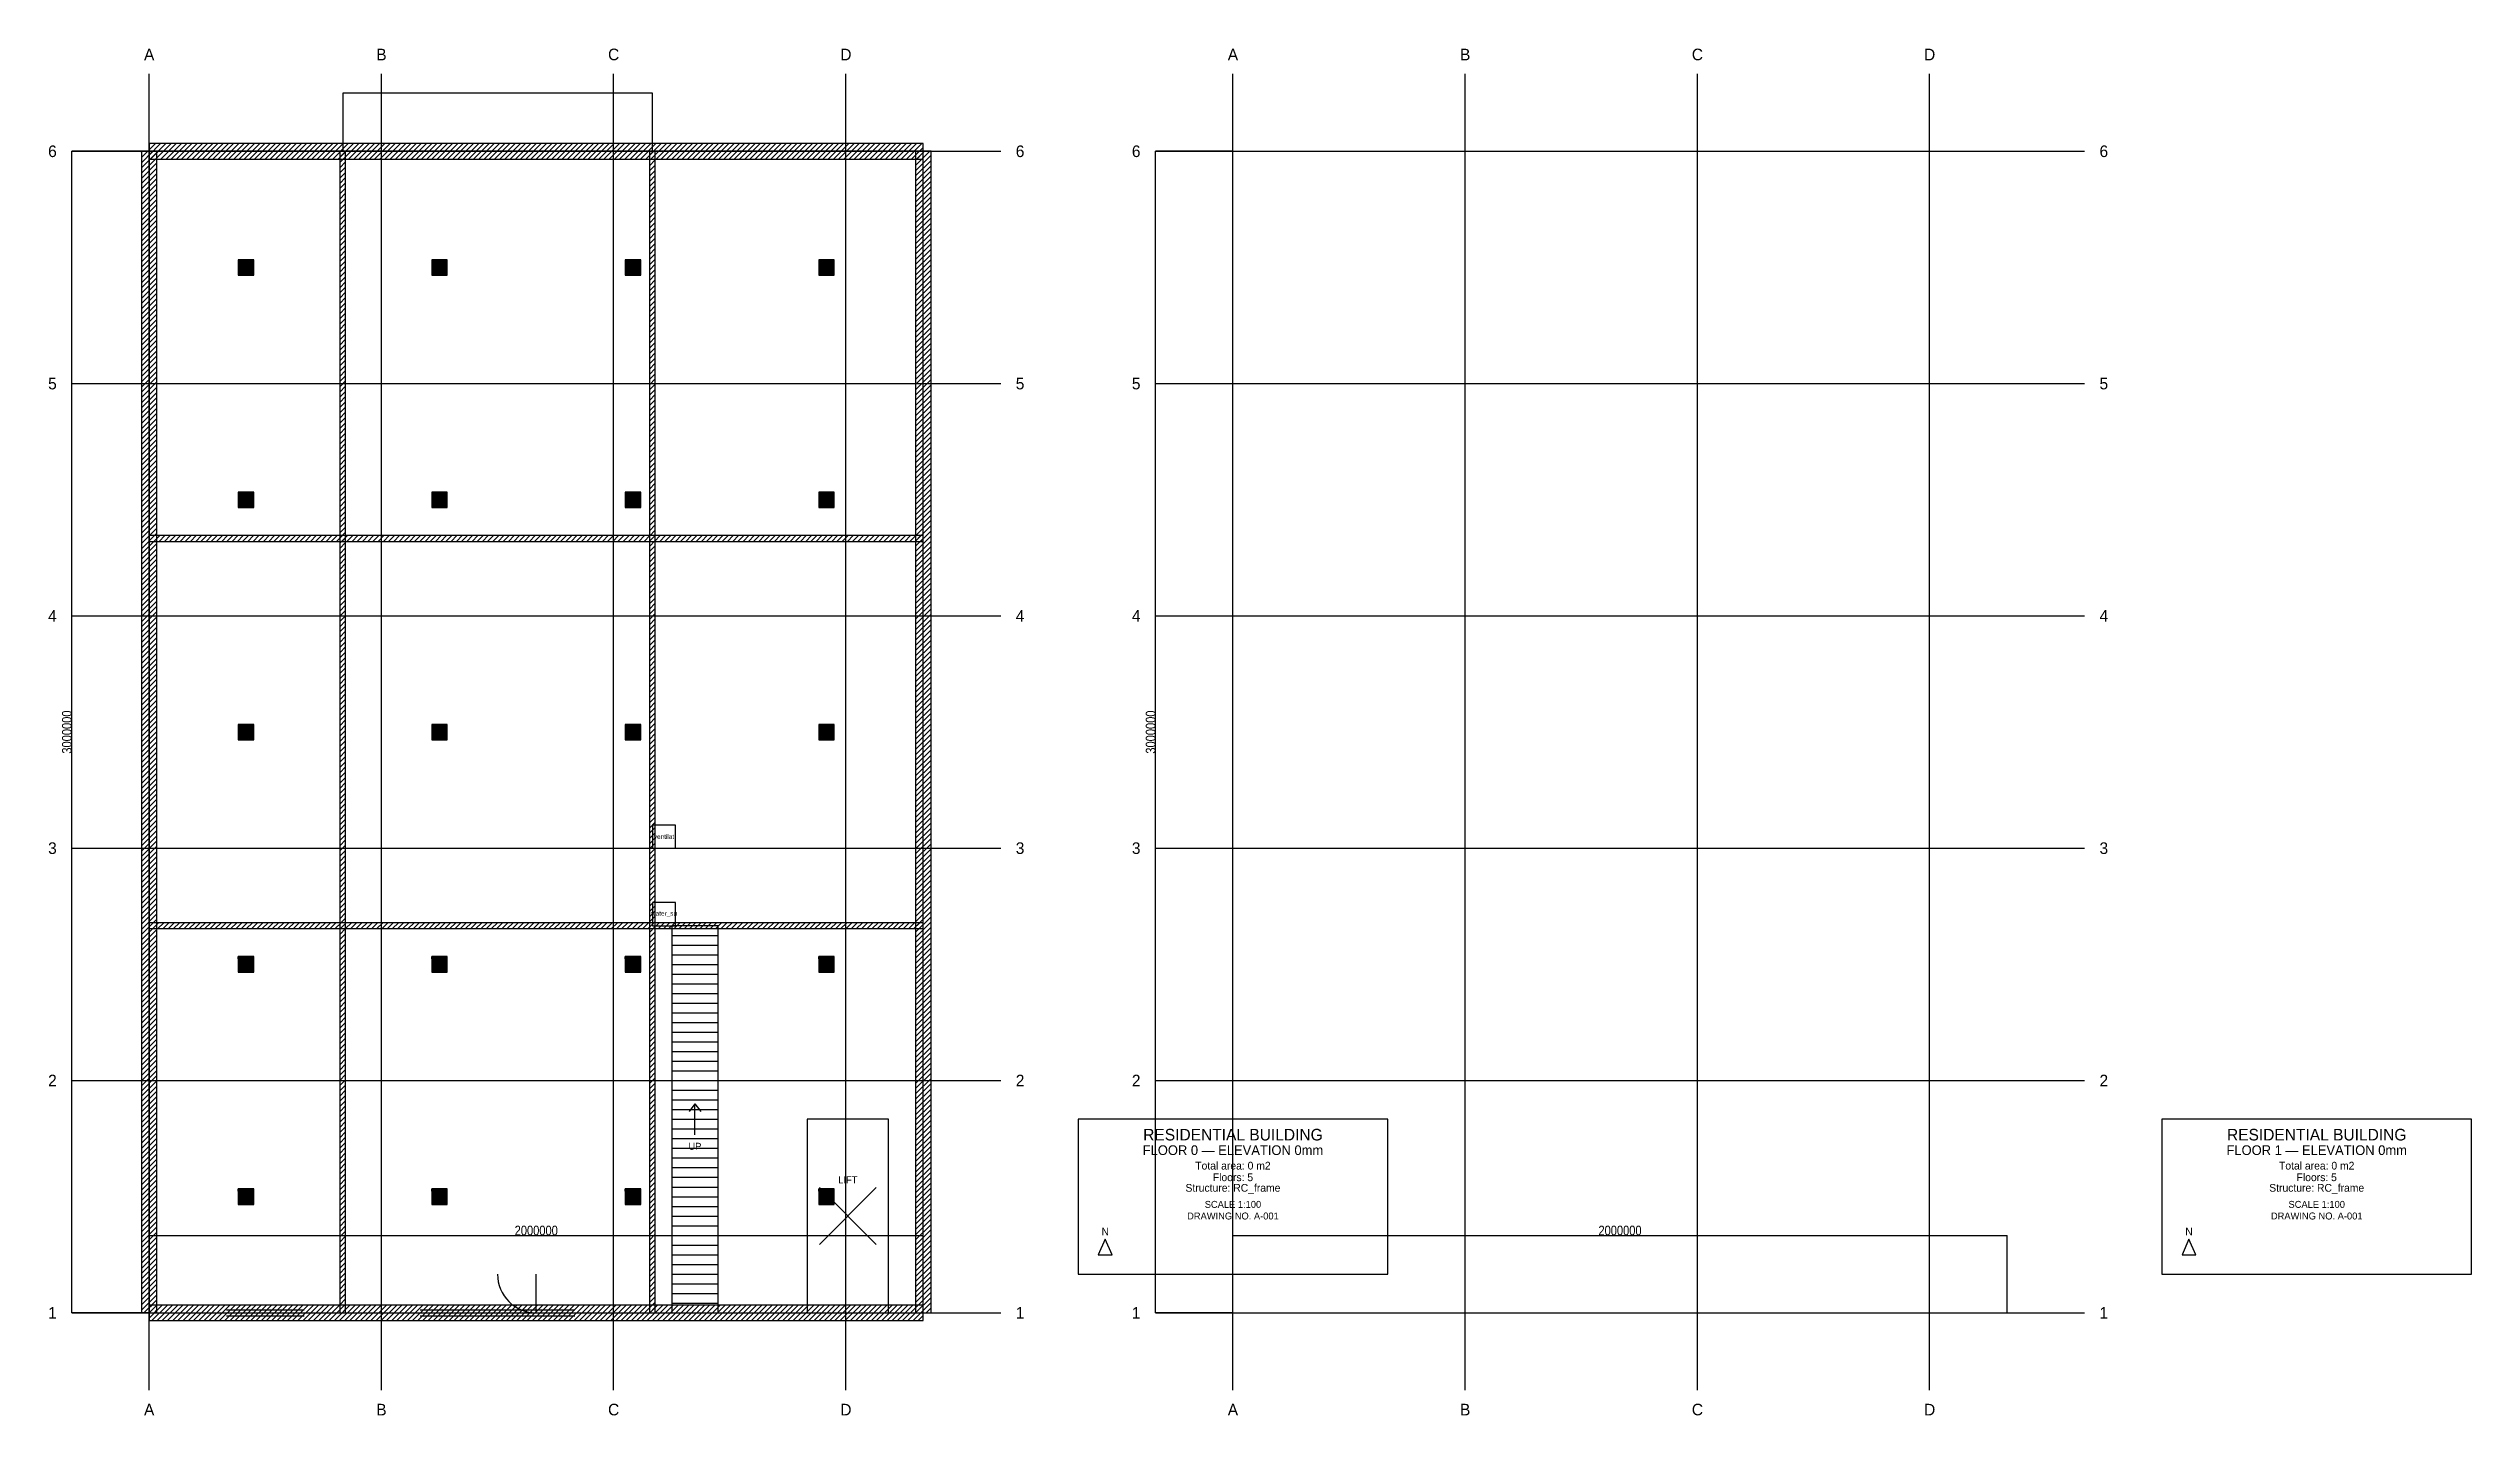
# Model space of a CAD drawing. Header units: millimetres. Extents: x -2602 to 60000, y -2652 to 32657.
import ezdxf

# ---------------------------------------------------------------- set-up
doc = ezdxf.new("R2010")
doc.units = ezdxf.units.MM
for name, color, linetype in [('BALCONIES', 3, 'Continuous'), ('COLUMNS', 1, 'Continuous'), ('DIMS', 7, 'Continuous'), ('ELEVATOR', 6, 'Continuous'), ('GRID', 8, 'Continuous'), ('HATCH_COLS', 254, 'Continuous'), ('HATCH_WALLS', 8, 'Continuous'), ('MEP', 2, 'Continuous'), ('OPENINGS', 4, 'Continuous'), ('SLABS', 3, 'Continuous'), ('STAIRS', 6, 'Continuous'), ('TITLE_BLOCK', 7, 'Continuous'), ('WALLS', 1, 'Continuous')]:
    doc.layers.add(name, color=color, linetype=linetype)
doc.styles.add('OpenSansCondensed-Light', font='OpenSansCondensed-Light.ttf')
doc.dimstyles.new('EZDXF', dxfattribs={"dimtxt": 0.25, "dimasz": 0.175, "dimexe": 0.375, "dimexo": 0.125, "dimgap": 0.1, "dimtad": 1, "dimlfac": 100, "dimzin": 12, "dimdsep": 46, "dimtxsty": 'OpenSansCondensed-Light', "dimblk": 'ARCHTICK', "dimcen": 2.5, "dimazin": 3, "dimtfac": 0.5, "dimtmove": 2, "dimatfit": 3})

# ---------------------------------------------------------------- blocks, each defined once
blk = doc.blocks.new('_ARCHTICK')
at = {"color": 0, "linetype": 'BYBLOCK', "const_width": 0.15}
blk.add_lwpolyline([(-0.5, -0.5), (0.5, 0.5)], dxfattribs=at)

msp = doc.modelspace()

# ---------------------------------------------------------------- hatches: boundary and pattern name
at = {"layer": 'HATCH_COLS'}
h = msp.add_hatch(dxfattribs=at)
h.set_pattern_fill('SOLID')
h.paths.add_polyline_path([(2300, 26800), (2700, 26800), (2700, 27200), (2300, 27200)])
h = msp.add_hatch(dxfattribs=at)
h.set_pattern_fill('SOLID')
h.paths.add_polyline_path([(2300, 26800), (2700, 26800), (2700, 27200), (2300, 27200)])
h = msp.add_hatch(dxfattribs=at)
h.set_pattern_fill('SOLID')
h.paths.add_polyline_path([(2300, 26800), (2700, 26800), (2700, 27200), (2300, 27200)])
h = msp.add_hatch(dxfattribs=at)
h.set_pattern_fill('SOLID')
h.paths.add_polyline_path([(2300, 26800), (2700, 26800), (2700, 27200), (2300, 27200)])
h = msp.add_hatch(dxfattribs=at)
h.set_pattern_fill('SOLID')
h.paths.add_polyline_path([(2300, 26800), (2700, 26800), (2700, 27200), (2300, 27200)])
h = msp.add_hatch(dxfattribs=at)
h.set_pattern_fill('SOLID')
h.paths.add_polyline_path([(7300, 26800), (7700, 26800), (7700, 27200), (7300, 27200)])
h = msp.add_hatch(dxfattribs=at)
h.set_pattern_fill('SOLID')
h.paths.add_polyline_path([(7300, 26800), (7700, 26800), (7700, 27200), (7300, 27200)])
h = msp.add_hatch(dxfattribs=at)
h.set_pattern_fill('SOLID')
h.paths.add_polyline_path([(7300, 26800), (7700, 26800), (7700, 27200), (7300, 27200)])
h = msp.add_hatch(dxfattribs=at)
h.set_pattern_fill('SOLID')
h.paths.add_polyline_path([(7300, 26800), (7700, 26800), (7700, 27200), (7300, 27200)])
h = msp.add_hatch(dxfattribs=at)
h.set_pattern_fill('SOLID')
h.paths.add_polyline_path([(7300, 26800), (7700, 26800), (7700, 27200), (7300, 27200)])
h = msp.add_hatch(dxfattribs=at)
h.set_pattern_fill('SOLID')
h.paths.add_polyline_path([(12300, 26800), (12700, 26800), (12700, 27200), (12300, 27200)])
h = msp.add_hatch(dxfattribs=at)
h.set_pattern_fill('SOLID')
h.paths.add_polyline_path([(12300, 26800), (12700, 26800), (12700, 27200), (12300, 27200)])
h = msp.add_hatch(dxfattribs=at)
h.set_pattern_fill('SOLID')
h.paths.add_polyline_path([(12300, 26800), (12700, 26800), (12700, 27200), (12300, 27200)])
h = msp.add_hatch(dxfattribs=at)
h.set_pattern_fill('SOLID')
h.paths.add_polyline_path([(12300, 26800), (12700, 26800), (12700, 27200), (12300, 27200)])
h = msp.add_hatch(dxfattribs=at)
h.set_pattern_fill('SOLID')
h.paths.add_polyline_path([(12300, 26800), (12700, 26800), (12700, 27200), (12300, 27200)])
h = msp.add_hatch(dxfattribs=at)
h.set_pattern_fill('SOLID')
h.paths.add_polyline_path([(17300, 26800), (17700, 26800), (17700, 27200), (17300, 27200)])
h = msp.add_hatch(dxfattribs=at)
h.set_pattern_fill('SOLID')
h.paths.add_polyline_path([(17300, 26800), (17700, 26800), (17700, 27200), (17300, 27200)])
h = msp.add_hatch(dxfattribs=at)
h.set_pattern_fill('SOLID')
h.paths.add_polyline_path([(17300, 26800), (17700, 26800), (17700, 27200), (17300, 27200)])
h = msp.add_hatch(dxfattribs=at)
h.set_pattern_fill('SOLID')
h.paths.add_polyline_path([(17300, 26800), (17700, 26800), (17700, 27200), (17300, 27200)])
h = msp.add_hatch(dxfattribs=at)
h.set_pattern_fill('SOLID')
h.paths.add_polyline_path([(17300, 26800), (17700, 26800), (17700, 27200), (17300, 27200)])
h = msp.add_hatch(dxfattribs=at)
h.set_pattern_fill('SOLID')
h.paths.add_polyline_path([(2300, 20800), (2700, 20800), (2700, 21200), (2300, 21200)])
h = msp.add_hatch(dxfattribs=at)
h.set_pattern_fill('SOLID')
h.paths.add_polyline_path([(2300, 20800), (2700, 20800), (2700, 21200), (2300, 21200)])
h = msp.add_hatch(dxfattribs=at)
h.set_pattern_fill('SOLID')
h.paths.add_polyline_path([(2300, 20800), (2700, 20800), (2700, 21200), (2300, 21200)])
h = msp.add_hatch(dxfattribs=at)
h.set_pattern_fill('SOLID')
h.paths.add_polyline_path([(2300, 20800), (2700, 20800), (2700, 21200), (2300, 21200)])
h = msp.add_hatch(dxfattribs=at)
h.set_pattern_fill('SOLID')
h.paths.add_polyline_path([(2300, 20800), (2700, 20800), (2700, 21200), (2300, 21200)])
h = msp.add_hatch(dxfattribs=at)
h.set_pattern_fill('SOLID')
h.paths.add_polyline_path([(7300, 20800), (7700, 20800), (7700, 21200), (7300, 21200)])
h = msp.add_hatch(dxfattribs=at)
h.set_pattern_fill('SOLID')
h.paths.add_polyline_path([(7300, 20800), (7700, 20800), (7700, 21200), (7300, 21200)])
h = msp.add_hatch(dxfattribs=at)
h.set_pattern_fill('SOLID')
h.paths.add_polyline_path([(7300, 20800), (7700, 20800), (7700, 21200), (7300, 21200)])
h = msp.add_hatch(dxfattribs=at)
h.set_pattern_fill('SOLID')
h.paths.add_polyline_path([(7300, 20800), (7700, 20800), (7700, 21200), (7300, 21200)])
h = msp.add_hatch(dxfattribs=at)
h.set_pattern_fill('SOLID')
h.paths.add_polyline_path([(7300, 20800), (7700, 20800), (7700, 21200), (7300, 21200)])
h = msp.add_hatch(dxfattribs=at)
h.set_pattern_fill('SOLID')
h.paths.add_polyline_path([(12300, 20800), (12700, 20800), (12700, 21200), (12300, 21200)])
h = msp.add_hatch(dxfattribs=at)
h.set_pattern_fill('SOLID')
h.paths.add_polyline_path([(12300, 20800), (12700, 20800), (12700, 21200), (12300, 21200)])
h = msp.add_hatch(dxfattribs=at)
h.set_pattern_fill('SOLID')
h.paths.add_polyline_path([(12300, 20800), (12700, 20800), (12700, 21200), (12300, 21200)])
h = msp.add_hatch(dxfattribs=at)
h.set_pattern_fill('SOLID')
h.paths.add_polyline_path([(12300, 20800), (12700, 20800), (12700, 21200), (12300, 21200)])
h = msp.add_hatch(dxfattribs=at)
h.set_pattern_fill('SOLID')
h.paths.add_polyline_path([(12300, 20800), (12700, 20800), (12700, 21200), (12300, 21200)])
h = msp.add_hatch(dxfattribs=at)
h.set_pattern_fill('SOLID')
h.paths.add_polyline_path([(17300, 20800), (17700, 20800), (17700, 21200), (17300, 21200)])
h = msp.add_hatch(dxfattribs=at)
h.set_pattern_fill('SOLID')
h.paths.add_polyline_path([(17300, 20800), (17700, 20800), (17700, 21200), (17300, 21200)])
h = msp.add_hatch(dxfattribs=at)
h.set_pattern_fill('SOLID')
h.paths.add_polyline_path([(17300, 20800), (17700, 20800), (17700, 21200), (17300, 21200)])
h = msp.add_hatch(dxfattribs=at)
h.set_pattern_fill('SOLID')
h.paths.add_polyline_path([(17300, 20800), (17700, 20800), (17700, 21200), (17300, 21200)])
h = msp.add_hatch(dxfattribs=at)
h.set_pattern_fill('SOLID')
h.paths.add_polyline_path([(17300, 20800), (17700, 20800), (17700, 21200), (17300, 21200)])
h = msp.add_hatch(dxfattribs=at)
h.set_pattern_fill('SOLID')
h.paths.add_polyline_path([(2300, 14800), (2700, 14800), (2700, 15200), (2300, 15200)])
h = msp.add_hatch(dxfattribs=at)
h.set_pattern_fill('SOLID')
h.paths.add_polyline_path([(2300, 14800), (2700, 14800), (2700, 15200), (2300, 15200)])
h = msp.add_hatch(dxfattribs=at)
h.set_pattern_fill('SOLID')
h.paths.add_polyline_path([(2300, 14800), (2700, 14800), (2700, 15200), (2300, 15200)])
h = msp.add_hatch(dxfattribs=at)
h.set_pattern_fill('SOLID')
h.paths.add_polyline_path([(2300, 14800), (2700, 14800), (2700, 15200), (2300, 15200)])
h = msp.add_hatch(dxfattribs=at)
h.set_pattern_fill('SOLID')
h.paths.add_polyline_path([(2300, 14800), (2700, 14800), (2700, 15200), (2300, 15200)])
h = msp.add_hatch(dxfattribs=at)
h.set_pattern_fill('SOLID')
h.paths.add_polyline_path([(7300, 14800), (7700, 14800), (7700, 15200), (7300, 15200)])
h = msp.add_hatch(dxfattribs=at)
h.set_pattern_fill('SOLID')
h.paths.add_polyline_path([(7300, 14800), (7700, 14800), (7700, 15200), (7300, 15200)])
h = msp.add_hatch(dxfattribs=at)
h.set_pattern_fill('SOLID')
h.paths.add_polyline_path([(7300, 14800), (7700, 14800), (7700, 15200), (7300, 15200)])
h = msp.add_hatch(dxfattribs=at)
h.set_pattern_fill('SOLID')
h.paths.add_polyline_path([(7300, 14800), (7700, 14800), (7700, 15200), (7300, 15200)])
h = msp.add_hatch(dxfattribs=at)
h.set_pattern_fill('SOLID')
h.paths.add_polyline_path([(7300, 14800), (7700, 14800), (7700, 15200), (7300, 15200)])
h = msp.add_hatch(dxfattribs=at)
h.set_pattern_fill('SOLID')
h.paths.add_polyline_path([(12300, 14800), (12700, 14800), (12700, 15200), (12300, 15200)])
h = msp.add_hatch(dxfattribs=at)
h.set_pattern_fill('SOLID')
h.paths.add_polyline_path([(12300, 14800), (12700, 14800), (12700, 15200), (12300, 15200)])
h = msp.add_hatch(dxfattribs=at)
h.set_pattern_fill('SOLID')
h.paths.add_polyline_path([(12300, 14800), (12700, 14800), (12700, 15200), (12300, 15200)])
h = msp.add_hatch(dxfattribs=at)
h.set_pattern_fill('SOLID')
h.paths.add_polyline_path([(12300, 14800), (12700, 14800), (12700, 15200), (12300, 15200)])
h = msp.add_hatch(dxfattribs=at)
h.set_pattern_fill('SOLID')
h.paths.add_polyline_path([(12300, 14800), (12700, 14800), (12700, 15200), (12300, 15200)])
h = msp.add_hatch(dxfattribs=at)
h.set_pattern_fill('SOLID')
h.paths.add_polyline_path([(17300, 14800), (17700, 14800), (17700, 15200), (17300, 15200)])
h = msp.add_hatch(dxfattribs=at)
h.set_pattern_fill('SOLID')
h.paths.add_polyline_path([(17300, 14800), (17700, 14800), (17700, 15200), (17300, 15200)])
h = msp.add_hatch(dxfattribs=at)
h.set_pattern_fill('SOLID')
h.paths.add_polyline_path([(17300, 14800), (17700, 14800), (17700, 15200), (17300, 15200)])
h = msp.add_hatch(dxfattribs=at)
h.set_pattern_fill('SOLID')
h.paths.add_polyline_path([(17300, 14800), (17700, 14800), (17700, 15200), (17300, 15200)])
h = msp.add_hatch(dxfattribs=at)
h.set_pattern_fill('SOLID')
h.paths.add_polyline_path([(17300, 14800), (17700, 14800), (17700, 15200), (17300, 15200)])
h = msp.add_hatch(dxfattribs=at)
h.set_pattern_fill('SOLID')
h.paths.add_polyline_path([(2300, 8800), (2700, 8800), (2700, 9200), (2300, 9200)])
h = msp.add_hatch(dxfattribs=at)
h.set_pattern_fill('SOLID')
h.paths.add_polyline_path([(2300, 8800), (2700, 8800), (2700, 9200), (2300, 9200)])
h = msp.add_hatch(dxfattribs=at)
h.set_pattern_fill('SOLID')
h.paths.add_polyline_path([(2300, 8800), (2700, 8800), (2700, 9200), (2300, 9200)])
h = msp.add_hatch(dxfattribs=at)
h.set_pattern_fill('SOLID')
h.paths.add_polyline_path([(2300, 8800), (2700, 8800), (2700, 9200), (2300, 9200)])
h = msp.add_hatch(dxfattribs=at)
h.set_pattern_fill('SOLID')
h.paths.add_polyline_path([(2300, 8800), (2700, 8800), (2700, 9200), (2300, 9200)])
h = msp.add_hatch(dxfattribs=at)
h.set_pattern_fill('SOLID')
h.paths.add_polyline_path([(7300, 8800), (7700, 8800), (7700, 9200), (7300, 9200)])
h = msp.add_hatch(dxfattribs=at)
h.set_pattern_fill('SOLID')
h.paths.add_polyline_path([(7300, 8800), (7700, 8800), (7700, 9200), (7300, 9200)])
h = msp.add_hatch(dxfattribs=at)
h.set_pattern_fill('SOLID')
h.paths.add_polyline_path([(7300, 8800), (7700, 8800), (7700, 9200), (7300, 9200)])
h = msp.add_hatch(dxfattribs=at)
h.set_pattern_fill('SOLID')
h.paths.add_polyline_path([(7300, 8800), (7700, 8800), (7700, 9200), (7300, 9200)])
h = msp.add_hatch(dxfattribs=at)
h.set_pattern_fill('SOLID')
h.paths.add_polyline_path([(7300, 8800), (7700, 8800), (7700, 9200), (7300, 9200)])
h = msp.add_hatch(dxfattribs=at)
h.set_pattern_fill('SOLID')
h.paths.add_polyline_path([(12300, 8800), (12700, 8800), (12700, 9200), (12300, 9200)])
h = msp.add_hatch(dxfattribs=at)
h.set_pattern_fill('SOLID')
h.paths.add_polyline_path([(12300, 8800), (12700, 8800), (12700, 9200), (12300, 9200)])
h = msp.add_hatch(dxfattribs=at)
h.set_pattern_fill('SOLID')
h.paths.add_polyline_path([(12300, 8800), (12700, 8800), (12700, 9200), (12300, 9200)])
h = msp.add_hatch(dxfattribs=at)
h.set_pattern_fill('SOLID')
h.paths.add_polyline_path([(12300, 8800), (12700, 8800), (12700, 9200), (12300, 9200)])
h = msp.add_hatch(dxfattribs=at)
h.set_pattern_fill('SOLID')
h.paths.add_polyline_path([(12300, 8800), (12700, 8800), (12700, 9200), (12300, 9200)])
h = msp.add_hatch(dxfattribs=at)
h.set_pattern_fill('SOLID')
h.paths.add_polyline_path([(17300, 8800), (17700, 8800), (17700, 9200), (17300, 9200)])
h = msp.add_hatch(dxfattribs=at)
h.set_pattern_fill('SOLID')
h.paths.add_polyline_path([(17300, 8800), (17700, 8800), (17700, 9200), (17300, 9200)])
h = msp.add_hatch(dxfattribs=at)
h.set_pattern_fill('SOLID')
h.paths.add_polyline_path([(17300, 8800), (17700, 8800), (17700, 9200), (17300, 9200)])
h = msp.add_hatch(dxfattribs=at)
h.set_pattern_fill('SOLID')
h.paths.add_polyline_path([(17300, 8800), (17700, 8800), (17700, 9200), (17300, 9200)])
h = msp.add_hatch(dxfattribs=at)
h.set_pattern_fill('SOLID')
h.paths.add_polyline_path([(17300, 8800), (17700, 8800), (17700, 9200), (17300, 9200)])
h = msp.add_hatch(dxfattribs=at)
h.set_pattern_fill('SOLID')
h.paths.add_polyline_path([(2300, 2800), (2700, 2800), (2700, 3200), (2300, 3200)])
h = msp.add_hatch(dxfattribs=at)
h.set_pattern_fill('SOLID')
h.paths.add_polyline_path([(2300, 2800), (2700, 2800), (2700, 3200), (2300, 3200)])
h = msp.add_hatch(dxfattribs=at)
h.set_pattern_fill('SOLID')
h.paths.add_polyline_path([(2300, 2800), (2700, 2800), (2700, 3200), (2300, 3200)])
h = msp.add_hatch(dxfattribs=at)
h.set_pattern_fill('SOLID')
h.paths.add_polyline_path([(2300, 2800), (2700, 2800), (2700, 3200), (2300, 3200)])
h = msp.add_hatch(dxfattribs=at)
h.set_pattern_fill('SOLID')
h.paths.add_polyline_path([(2300, 2800), (2700, 2800), (2700, 3200), (2300, 3200)])
h = msp.add_hatch(dxfattribs=at)
h.set_pattern_fill('SOLID')
h.paths.add_polyline_path([(7300, 2800), (7700, 2800), (7700, 3200), (7300, 3200)])
h = msp.add_hatch(dxfattribs=at)
h.set_pattern_fill('SOLID')
h.paths.add_polyline_path([(7300, 2800), (7700, 2800), (7700, 3200), (7300, 3200)])
h = msp.add_hatch(dxfattribs=at)
h.set_pattern_fill('SOLID')
h.paths.add_polyline_path([(7300, 2800), (7700, 2800), (7700, 3200), (7300, 3200)])
h = msp.add_hatch(dxfattribs=at)
h.set_pattern_fill('SOLID')
h.paths.add_polyline_path([(7300, 2800), (7700, 2800), (7700, 3200), (7300, 3200)])
h = msp.add_hatch(dxfattribs=at)
h.set_pattern_fill('SOLID')
h.paths.add_polyline_path([(7300, 2800), (7700, 2800), (7700, 3200), (7300, 3200)])
h = msp.add_hatch(dxfattribs=at)
h.set_pattern_fill('SOLID')
h.paths.add_polyline_path([(12300, 2800), (12700, 2800), (12700, 3200), (12300, 3200)])
h = msp.add_hatch(dxfattribs=at)
h.set_pattern_fill('SOLID')
h.paths.add_polyline_path([(12300, 2800), (12700, 2800), (12700, 3200), (12300, 3200)])
h = msp.add_hatch(dxfattribs=at)
h.set_pattern_fill('SOLID')
h.paths.add_polyline_path([(12300, 2800), (12700, 2800), (12700, 3200), (12300, 3200)])
h = msp.add_hatch(dxfattribs=at)
h.set_pattern_fill('SOLID')
h.paths.add_polyline_path([(12300, 2800), (12700, 2800), (12700, 3200), (12300, 3200)])
h = msp.add_hatch(dxfattribs=at)
h.set_pattern_fill('SOLID')
h.paths.add_polyline_path([(12300, 2800), (12700, 2800), (12700, 3200), (12300, 3200)])
h = msp.add_hatch(dxfattribs=at)
h.set_pattern_fill('SOLID')
h.paths.add_polyline_path([(17300, 2800), (17700, 2800), (17700, 3200), (17300, 3200)])
h = msp.add_hatch(dxfattribs=at)
h.set_pattern_fill('SOLID')
h.paths.add_polyline_path([(17300, 2800), (17700, 2800), (17700, 3200), (17300, 3200)])
h = msp.add_hatch(dxfattribs=at)
h.set_pattern_fill('SOLID')
h.paths.add_polyline_path([(17300, 2800), (17700, 2800), (17700, 3200), (17300, 3200)])
h = msp.add_hatch(dxfattribs=at)
h.set_pattern_fill('SOLID')
h.paths.add_polyline_path([(17300, 2800), (17700, 2800), (17700, 3200), (17300, 3200)])
h = msp.add_hatch(dxfattribs=at)
h.set_pattern_fill('SOLID')
h.paths.add_polyline_path([(17300, 2800), (17700, 2800), (17700, 3200), (17300, 3200)])
at = {"layer": 'HATCH_WALLS'}
h = msp.add_hatch(dxfattribs=at)
h.set_pattern_fill('ANSI31', scale=30)
h.paths.add_polyline_path([(0, 29800), (20000, 29800), (20000, 30200), (0, 30200)])
h = msp.add_hatch(dxfattribs=at)
h.set_pattern_fill('ANSI31', scale=30)
h.paths.add_polyline_path([(0, 29800), (20000, 29800), (20000, 30200), (0, 30200)])
h = msp.add_hatch(dxfattribs=at)
h.set_pattern_fill('ANSI31', scale=30)
h.paths.add_polyline_path([(0, 29800), (20000, 29800), (20000, 30200), (0, 30200)])
h = msp.add_hatch(dxfattribs=at)
h.set_pattern_fill('ANSI31', scale=30)
h.paths.add_polyline_path([(0, 29800), (20000, 29800), (20000, 30200), (0, 30200)])
h = msp.add_hatch(dxfattribs=at)
h.set_pattern_fill('ANSI31', scale=30)
h.paths.add_polyline_path([(0, 29800), (20000, 29800), (20000, 30200), (0, 30200)])
h = msp.add_hatch(dxfattribs=at)
h.set_pattern_fill('ANSI31', scale=30)
h.paths.add_polyline_path([(200, 0), (200, 30000), (-200, 30000), (-200, 0)])
h = msp.add_hatch(dxfattribs=at)
h.set_pattern_fill('ANSI31', scale=30)
h.paths.add_polyline_path([(200, 0), (200, 30000), (-200, 30000), (-200, 0)])
h = msp.add_hatch(dxfattribs=at)
h.set_pattern_fill('ANSI31', scale=30)
h.paths.add_polyline_path([(200, 0), (200, 30000), (-200, 30000), (-200, 0)])
h = msp.add_hatch(dxfattribs=at)
h.set_pattern_fill('ANSI31', scale=30)
h.paths.add_polyline_path([(200, 0), (200, 30000), (-200, 30000), (-200, 0)])
h = msp.add_hatch(dxfattribs=at)
h.set_pattern_fill('ANSI31', scale=30)
h.paths.add_polyline_path([(200, 0), (200, 30000), (-200, 30000), (-200, 0)])
h = msp.add_hatch(dxfattribs=at)
h.set_pattern_fill('ANSI31', scale=30)
h.paths.add_polyline_path([(5075, 0), (5075, 30000), (4925, 30000), (4925, 0)])
h = msp.add_hatch(dxfattribs=at)
h.set_pattern_fill('ANSI31', scale=30)
h.paths.add_polyline_path([(5075, 0), (5075, 30000), (4925, 30000), (4925, 0)])
h = msp.add_hatch(dxfattribs=at)
h.set_pattern_fill('ANSI31', scale=30)
h.paths.add_polyline_path([(13075, 0), (13075, 30000), (12925, 30000), (12925, 0)])
h = msp.add_hatch(dxfattribs=at)
h.set_pattern_fill('ANSI31', scale=30)
h.paths.add_polyline_path([(13075, 0), (13075, 30000), (12925, 30000), (12925, 0)])
h = msp.add_hatch(dxfattribs=at)
h.set_pattern_fill('ANSI31', scale=30)
h.paths.add_polyline_path([(20200, 0), (20200, 30000), (19800, 30000), (19800, 0)])
h = msp.add_hatch(dxfattribs=at)
h.set_pattern_fill('ANSI31', scale=30)
h.paths.add_polyline_path([(20200, 0), (20200, 30000), (19800, 30000), (19800, 0)])
h = msp.add_hatch(dxfattribs=at)
h.set_pattern_fill('ANSI31', scale=30)
h.paths.add_polyline_path([(20200, 0), (20200, 30000), (19800, 30000), (19800, 0)])
h = msp.add_hatch(dxfattribs=at)
h.set_pattern_fill('ANSI31', scale=30)
h.paths.add_polyline_path([(20200, 0), (20200, 30000), (19800, 30000), (19800, 0)])
h = msp.add_hatch(dxfattribs=at)
h.set_pattern_fill('ANSI31', scale=30)
h.paths.add_polyline_path([(20200, 0), (20200, 30000), (19800, 30000), (19800, 0)])
h = msp.add_hatch(dxfattribs=at)
h.set_pattern_fill('ANSI31', scale=30)
h.paths.add_polyline_path([(0, 19925), (20000, 19925), (20000, 20075), (0, 20075)])
h = msp.add_hatch(dxfattribs=at)
h.set_pattern_fill('ANSI31', scale=30)
h.paths.add_polyline_path([(0, 19925), (20000, 19925), (20000, 20075), (0, 20075)])
h = msp.add_hatch(dxfattribs=at)
h.set_pattern_fill('ANSI31', scale=30)
h.paths.add_polyline_path([(0, 9925), (20000, 9925), (20000, 10075), (0, 10075)])
h = msp.add_hatch(dxfattribs=at)
h.set_pattern_fill('ANSI31', scale=30)
h.paths.add_polyline_path([(0, 9925), (20000, 9925), (20000, 10075), (0, 10075)])
h = msp.add_hatch(dxfattribs=at)
h.set_pattern_fill('ANSI31', scale=30)
h.paths.add_polyline_path([(0, -200), (20000, -200), (20000, 200), (0, 200)])
h = msp.add_hatch(dxfattribs=at)
h.set_pattern_fill('ANSI31', scale=30)
h.paths.add_polyline_path([(0, -200), (20000, -200), (20000, 200), (0, 200)])
h = msp.add_hatch(dxfattribs=at)
h.set_pattern_fill('ANSI31', scale=30)
h.paths.add_polyline_path([(0, -200), (20000, -200), (20000, 200), (0, 200)])
h = msp.add_hatch(dxfattribs=at)
h.set_pattern_fill('ANSI31', scale=30)
h.paths.add_polyline_path([(0, -200), (20000, -200), (20000, 200), (0, 200)])
h = msp.add_hatch(dxfattribs=at)
h.set_pattern_fill('ANSI31', scale=30)
h.paths.add_polyline_path([(0, -200), (20000, -200), (20000, 200), (0, 200)])

# ---------------------------------------------------------------- linework, layer by layer
at = {"layer": 'BALCONIES'}
msp.add_lwpolyline([(5000, 30000), (13000, 30000), (13000, 31500), (5000, 31500)], close=True, dxfattribs=at)
msp.add_lwpolyline([(5000, 30000), (13000, 30000), (13000, 31500), (5000, 31500)], close=True, dxfattribs=at)
msp.add_lwpolyline([(5000, 30000), (13000, 30000), (13000, 31500), (5000, 31500)], close=True, dxfattribs=at)
msp.add_lwpolyline([(5000, 30000), (13000, 30000), (13000, 31500), (5000, 31500)], close=True, dxfattribs=at)
at = {"layer": 'COLUMNS'}
for points in [[(2300, 26800), (2700, 26800), (2700, 27200), (2300, 27200)], [(2300, 26800), (2700, 26800), (2700, 27200), (2300, 27200)], [(2300, 26800), (2700, 26800), (2700, 27200), (2300, 27200)], [(2300, 26800), (2700, 26800), (2700, 27200), (2300, 27200)], [(2300, 26800), (2700, 26800), (2700, 27200), (2300, 27200)], [(7300, 26800), (7700, 26800), (7700, 27200), (7300, 27200)], [(7300, 26800), (7700, 26800), (7700, 27200), (7300, 27200)], [(7300, 26800), (7700, 26800), (7700, 27200), (7300, 27200)], [(7300, 26800), (7700, 26800), (7700, 27200), (7300, 27200)], [(7300, 26800), (7700, 26800), (7700, 27200), (7300, 27200)], [(12300, 26800), (12700, 26800), (12700, 27200), (12300, 27200)], [(12300, 26800), (12700, 26800), (12700, 27200), (12300, 27200)], [(12300, 26800), (12700, 26800), (12700, 27200), (12300, 27200)], [(12300, 26800), (12700, 26800), (12700, 27200), (12300, 27200)], [(12300, 26800), (12700, 26800), (12700, 27200), (12300, 27200)], [(17300, 26800), (17700, 26800), (17700, 27200), (17300, 27200)], [(17300, 26800), (17700, 26800), (17700, 27200), (17300, 27200)], [(17300, 26800), (17700, 26800), (17700, 27200), (17300, 27200)], [(17300, 26800), (17700, 26800), (17700, 27200), (17300, 27200)], [(17300, 26800), (17700, 26800), (17700, 27200), (17300, 27200)], [(2300, 20800), (2700, 20800), (2700, 21200), (2300, 21200)], [(2300, 20800), (2700, 20800), (2700, 21200), (2300, 21200)], [(2300, 20800), (2700, 20800), (2700, 21200), (2300, 21200)], [(2300, 20800), (2700, 20800), (2700, 21200), (2300, 21200)], [(2300, 20800), (2700, 20800), (2700, 21200), (2300, 21200)], [(7300, 20800), (7700, 20800), (7700, 21200), (7300, 21200)], [(7300, 20800), (7700, 20800), (7700, 21200), (7300, 21200)], [(7300, 20800), (7700, 20800), (7700, 21200), (7300, 21200)], [(7300, 20800), (7700, 20800), (7700, 21200), (7300, 21200)], [(7300, 20800), (7700, 20800), (7700, 21200), (7300, 21200)], [(12300, 20800), (12700, 20800), (12700, 21200), (12300, 21200)], [(12300, 20800), (12700, 20800), (12700, 21200), (12300, 21200)], [(12300, 20800), (12700, 20800), (12700, 21200), (12300, 21200)], [(12300, 20800), (12700, 20800), (12700, 21200), (12300, 21200)], [(12300, 20800), (12700, 20800), (12700, 21200), (12300, 21200)], [(17300, 20800), (17700, 20800), (17700, 21200), (17300, 21200)], [(17300, 20800), (17700, 20800), (17700, 21200), (17300, 21200)], [(17300, 20800), (17700, 20800), (17700, 21200), (17300, 21200)], [(17300, 20800), (17700, 20800), (17700, 21200), (17300, 21200)], [(17300, 20800), (17700, 20800), (17700, 21200), (17300, 21200)], [(2300, 14800), (2700, 14800), (2700, 15200), (2300, 15200)], [(2300, 14800), (2700, 14800), (2700, 15200), (2300, 15200)], [(2300, 14800), (2700, 14800), (2700, 15200), (2300, 15200)], [(2300, 14800), (2700, 14800), (2700, 15200), (2300, 15200)], [(2300, 14800), (2700, 14800), (2700, 15200), (2300, 15200)], [(7300, 14800), (7700, 14800), (7700, 15200), (7300, 15200)], [(7300, 14800), (7700, 14800), (7700, 15200), (7300, 15200)], [(7300, 14800), (7700, 14800), (7700, 15200), (7300, 15200)], [(7300, 14800), (7700, 14800), (7700, 15200), (7300, 15200)], [(7300, 14800), (7700, 14800), (7700, 15200), (7300, 15200)], [(12300, 14800), (12700, 14800), (12700, 15200), (12300, 15200)], [(12300, 14800), (12700, 14800), (12700, 15200), (12300, 15200)], [(12300, 14800), (12700, 14800), (12700, 15200), (12300, 15200)], [(12300, 14800), (12700, 14800), (12700, 15200), (12300, 15200)], [(12300, 14800), (12700, 14800), (12700, 15200), (12300, 15200)], [(17300, 14800), (17700, 14800), (17700, 15200), (17300, 15200)], [(17300, 14800), (17700, 14800), (17700, 15200), (17300, 15200)], [(17300, 14800), (17700, 14800), (17700, 15200), (17300, 15200)], [(17300, 14800), (17700, 14800), (17700, 15200), (17300, 15200)], [(17300, 14800), (17700, 14800), (17700, 15200), (17300, 15200)], [(2300, 8800), (2700, 8800), (2700, 9200), (2300, 9200)], [(2300, 8800), (2700, 8800), (2700, 9200), (2300, 9200)], [(2300, 8800), (2700, 8800), (2700, 9200), (2300, 9200)], [(2300, 8800), (2700, 8800), (2700, 9200), (2300, 9200)], [(2300, 8800), (2700, 8800), (2700, 9200), (2300, 9200)], [(7300, 8800), (7700, 8800), (7700, 9200), (7300, 9200)], [(7300, 8800), (7700, 8800), (7700, 9200), (7300, 9200)], [(7300, 8800), (7700, 8800), (7700, 9200), (7300, 9200)], [(7300, 8800), (7700, 8800), (7700, 9200), (7300, 9200)], [(7300, 8800), (7700, 8800), (7700, 9200), (7300, 9200)], [(12300, 8800), (12700, 8800), (12700, 9200), (12300, 9200)], [(12300, 8800), (12700, 8800), (12700, 9200), (12300, 9200)], [(12300, 8800), (12700, 8800), (12700, 9200), (12300, 9200)], [(12300, 8800), (12700, 8800), (12700, 9200), (12300, 9200)], [(12300, 8800), (12700, 8800), (12700, 9200), (12300, 9200)], [(17300, 8800), (17700, 8800), (17700, 9200), (17300, 9200)], [(17300, 8800), (17700, 8800), (17700, 9200), (17300, 9200)], [(17300, 8800), (17700, 8800), (17700, 9200), (17300, 9200)], [(17300, 8800), (17700, 8800), (17700, 9200), (17300, 9200)], [(17300, 8800), (17700, 8800), (17700, 9200), (17300, 9200)], [(2300, 2800), (2700, 2800), (2700, 3200), (2300, 3200)], [(2300, 2800), (2700, 2800), (2700, 3200), (2300, 3200)], [(2300, 2800), (2700, 2800), (2700, 3200), (2300, 3200)], [(2300, 2800), (2700, 2800), (2700, 3200), (2300, 3200)], [(2300, 2800), (2700, 2800), (2700, 3200), (2300, 3200)], [(7300, 2800), (7700, 2800), (7700, 3200), (7300, 3200)], [(7300, 2800), (7700, 2800), (7700, 3200), (7300, 3200)], [(7300, 2800), (7700, 2800), (7700, 3200), (7300, 3200)], [(7300, 2800), (7700, 2800), (7700, 3200), (7300, 3200)], [(7300, 2800), (7700, 2800), (7700, 3200), (7300, 3200)], [(12300, 2800), (12700, 2800), (12700, 3200), (12300, 3200)], [(12300, 2800), (12700, 2800), (12700, 3200), (12300, 3200)], [(12300, 2800), (12700, 2800), (12700, 3200), (12300, 3200)], [(12300, 2800), (12700, 2800), (12700, 3200), (12300, 3200)], [(12300, 2800), (12700, 2800), (12700, 3200), (12300, 3200)], [(17300, 2800), (17700, 2800), (17700, 3200), (17300, 3200)], [(17300, 2800), (17700, 2800), (17700, 3200), (17300, 3200)], [(17300, 2800), (17700, 2800), (17700, 3200), (17300, 3200)], [(17300, 2800), (17700, 2800), (17700, 3200), (17300, 3200)], [(17300, 2800), (17700, 2800), (17700, 3200), (17300, 3200)]]:
    msp.add_lwpolyline(points, close=True, dxfattribs=at)
at = {"layer": 'ELEVATOR'}
for p, q in [((17315, 1765), (18785, 3235)), ((18785, 1765), (17315, 3235))]:
    msp.add_line(p, q, dxfattribs=at)
msp.add_lwpolyline([(17000, 0), (19100, 0), (19100, 5000), (17000, 5000)], close=True, dxfattribs=at)
at = {"layer": 'GRID'}
for p, q in [((0, -2000), (0, 32000)), ((6000, -2000), (6000, 32000)), ((12000, -2000), (12000, 32000)), ((18000, -2000), (18000, 32000)), ((28000, -2000), (28000, 32000)), ((34000, -2000), (34000, 32000)), ((40000, -2000), (40000, 32000)), ((46000, -2000), (46000, 32000)), ((-2000, 30000), (22000, 30000)), ((26000, 30000), (50000, 30000)), ((-2000, 24000), (22000, 24000)), ((26000, 24000), (50000, 24000)), ((-2000, 18000), (22000, 18000)), ((26000, 18000), (50000, 18000)), ((-2000, 12000), (22000, 12000)), ((26000, 12000), (50000, 12000)), ((-2000, 6000), (22000, 6000)), ((26000, 6000), (50000, 6000)), ((-2000, 0), (22000, 0)), ((26000, 0), (50000, 0))]:
    msp.add_line(p, q, dxfattribs=at)
at = {"layer": 'MEP'}
for points in [[(13000, 12000), (13600, 12000), (13600, 12600), (13000, 12600)], [(13000, 10000), (13600, 10000), (13600, 10600), (13000, 10600)]]:
    msp.add_lwpolyline(points, close=True, dxfattribs=at)
at = {"layer": 'OPENINGS'}
for p, q in [((10000, 0), (10000, 1000)), ((2000, 80), (4000, 80)), ((2000, 0), (4000, 0)), ((7000, 80), (11000, 80)), ((7000, 0), (11000, 0)), ((2000, -80), (4000, -80)), ((7000, -80), (11000, -80))]:
    msp.add_line(p, q, dxfattribs=at)
msp.add_arc((10000, 1000), 1000, 180, 270, dxfattribs=at)
at = {"layer": 'SLABS'}
msp.add_lwpolyline([(0, 0), (20000, 0), (20000, 30000), (0, 30000)], close=True, dxfattribs=at)
msp.add_lwpolyline([(0, 0), (20000, 0), (20000, 30000), (0, 30000)], close=True, dxfattribs=at)
msp.add_lwpolyline([(0, 0), (20000, 0), (20000, 30000), (0, 30000)], close=True, dxfattribs=at)
msp.add_lwpolyline([(0, 0), (20000, 0), (20000, 30000), (0, 30000)], close=True, dxfattribs=at)
msp.add_lwpolyline([(0, 0), (20000, 0), (20000, 30000), (0, 30000)], close=True, dxfattribs=at)
at = {"layer": 'STAIRS'}
for p, q in [((13500, 9750), (14700, 9750)), ((13500, 9500), (14700, 9500)), ((13500, 9250), (14700, 9250)), ((13500, 9000), (14700, 9000)), ((13500, 8750), (14700, 8750)), ((13500, 8500), (14700, 8500)), ((13500, 8250), (14700, 8250)), ((13500, 8000), (14700, 8000)), ((13500, 7750), (14700, 7750)), ((13500, 7500), (14700, 7500)), ((13500, 7250), (14700, 7250)), ((13500, 7000), (14700, 7000)), ((13500, 6750), (14700, 6750)), ((13500, 6500), (14700, 6500)), ((13500, 6250), (14700, 6250)), ((13500, 6000), (14700, 6000)), ((13500, 5750), (14700, 5750)), ((13500, 5500), (14700, 5500)), ((13500, 5250), (14700, 5250)), ((14100, 5400), (13950, 5200)), ((14100, 4600), (14100, 5400)), ((14100, 5400), (14250, 5200)), ((13500, 5000), (14700, 5000)), ((13500, 4750), (14700, 4750)), ((13500, 4500), (14700, 4500)), ((13500, 4250), (14700, 4250)), ((13500, 4000), (14700, 4000)), ((13500, 3750), (14700, 3750)), ((13500, 3500), (14700, 3500)), ((13500, 3250), (14700, 3250)), ((13500, 3000), (14700, 3000)), ((13500, 2750), (14700, 2750)), ((13500, 2500), (14700, 2500)), ((13500, 2250), (14700, 2250)), ((13500, 2000), (14700, 2000)), ((13500, 1750), (14700, 1750)), ((13500, 1500), (14700, 1500)), ((13500, 1250), (14700, 1250)), ((13500, 1000), (14700, 1000)), ((13500, 750), (14700, 750)), ((13500, 500), (14700, 500)), ((13500, 250), (14700, 250)), ((13500, 0), (14700, 0))]:
    msp.add_line(p, q, dxfattribs=at)
msp.add_lwpolyline([(13500, 0), (14700, 0), (14700, 10000), (13500, 10000)], close=True, dxfattribs=at)
at = {"layer": 'TITLE_BLOCK'}
for points in [[(24000, 1000), (32000, 1000), (32000, 5000), (24000, 5000)], [(52000, 1000), (60000, 1000), (60000, 5000), (52000, 5000)], [(24700, 1900), (24520, 1500), (24880, 1500)], [(52700, 1900), (52520, 1500), (52880, 1500)]]:
    msp.add_lwpolyline(points, close=True, dxfattribs=at)
at = {"layer": 'WALLS'}
for points in [[(0, 29800), (20000, 29800), (20000, 30200), (0, 30200)], [(0, 29800), (20000, 29800), (20000, 30200), (0, 30200)], [(0, 29800), (20000, 29800), (20000, 30200), (0, 30200)], [(0, 29800), (20000, 29800), (20000, 30200), (0, 30200)], [(0, 29800), (20000, 29800), (20000, 30200), (0, 30200)], [(200, 0), (200, 30000), (-200, 30000), (-200, 0)], [(200, 0), (200, 30000), (-200, 30000), (-200, 0)], [(200, 0), (200, 30000), (-200, 30000), (-200, 0)], [(200, 0), (200, 30000), (-200, 30000), (-200, 0)], [(200, 0), (200, 30000), (-200, 30000), (-200, 0)], [(5075, 0), (5075, 30000), (4925, 30000), (4925, 0)], [(5075, 0), (5075, 30000), (4925, 30000), (4925, 0)], [(13075, 0), (13075, 30000), (12925, 30000), (12925, 0)], [(13075, 0), (13075, 30000), (12925, 30000), (12925, 0)], [(20200, 0), (20200, 30000), (19800, 30000), (19800, 0)], [(20200, 0), (20200, 30000), (19800, 30000), (19800, 0)], [(20200, 0), (20200, 30000), (19800, 30000), (19800, 0)], [(20200, 0), (20200, 30000), (19800, 30000), (19800, 0)], [(20200, 0), (20200, 30000), (19800, 30000), (19800, 0)], [(0, 19925), (20000, 19925), (20000, 20075), (0, 20075)], [(0, 19925), (20000, 19925), (20000, 20075), (0, 20075)], [(0, 9925), (20000, 9925), (20000, 10075), (0, 10075)], [(0, 9925), (20000, 9925), (20000, 10075), (0, 10075)], [(0, -200), (20000, -200), (20000, 200), (0, 200)], [(0, -200), (20000, -200), (20000, 200), (0, 200)], [(0, -200), (20000, -200), (20000, 200), (0, 200)], [(0, -200), (20000, -200), (20000, 200), (0, 200)], [(0, -200), (20000, -200), (20000, 200), (0, 200)]]:
    msp.add_lwpolyline(points, close=True, dxfattribs=at)

# ---------------------------------------------------------------- texts
at = {"layer": 'ELEVATOR', "insert": (18050, 3435), "char_height": 180, "attachment_point": 5}
msp.add_mtext('LIFT', dxfattribs=at)
at = {"layer": 'GRID', "char_height": 300, "attachment_point": 5}
for s, insert in [('A', (0, 32500)), ('B', (6000, 32500)), ('C', (12000, 32500)), ('D', (18000, 32500)), ('A', (28000, 32500)), ('B', (34000, 32500)), ('C', (40000, 32500)), ('D', (46000, 32500)), ('6', (-2500, 30000)), ('6', (22500, 30000)), ('6', (25500, 30000)), ('6', (50500, 30000)), ('5', (-2500, 24000)), ('5', (22500, 24000)), ('5', (25500, 24000)), ('5', (50500, 24000)), ('4', (-2500, 18000)), ('4', (22500, 18000)), ('4', (25500, 18000)), ('4', (50500, 18000)), ('3', (-2500, 12000)), ('3', (22500, 12000)), ('3', (25500, 12000)), ('3', (50500, 12000)), ('2', (-2500, 6000)), ('2', (22500, 6000)), ('2', (25500, 6000)), ('2', (50500, 6000)), ('1', (-2500, 0)), ('1', (22500, 0)), ('1', (25500, 0)), ('1', (50500, 0)), ('A', (0, -2500)), ('B', (6000, -2500)), ('C', (12000, -2500)), ('D', (18000, -2500)), ('A', (28000, -2500)), ('B', (34000, -2500)), ('C', (40000, -2500)), ('D', (46000, -2500))]:
    msp.add_mtext(s, dxfattribs=dict(at, insert=insert))
at = {"layer": 'MEP', "char_height": 120, "attachment_point": 5}
for s, insert in [('ventilat', (13300, 12300)), ('water_su', (13300, 10300))]:
    msp.add_mtext(s, dxfattribs=dict(at, insert=insert))
at = {"layer": 'STAIRS', "insert": (14100, 4300), "char_height": 180, "attachment_point": 5}
msp.add_mtext('UP', dxfattribs=at)
at = {"layer": 'TITLE_BLOCK', "attachment_point": 5}
for s, insert, char_height in [('RESIDENTIAL BUILDING', (28000, 4600), 300), ('RESIDENTIAL BUILDING', (56000, 4600), 300), ('FLOOR 0 — ELEVATION 0mm', (28000, 4200), 250), ('Total area: 0 m2', (28000, 3800), 200), ('FLOOR 1 — ELEVATION 0mm', (56000, 4200), 250), ('Total area: 0 m2', (56000, 3800), 200), ('Structure: RC_frame', (28000, 3200), 200), ('Floors: 5', (28000, 3500), 200), ('Structure: RC_frame', (56000, 3200), 200), ('Floors: 5', (56000, 3500), 200), ('DRAWING NO. A-001', (28000, 2500), 180), ('SCALE 1:100', (28000, 2800), 180), ('DRAWING NO. A-001', (56000, 2500), 180), ('SCALE 1:100', (56000, 2800), 180), ('N', (24700, 2100), 200), ('N', (52700, 2100), 200)]:
    msp.add_mtext(s, dxfattribs=dict(at, insert=insert, char_height=char_height))

# ---------------------------------------------------------------- dimensions: what is measured, and where the dimension line sits
at = {"layer": 'DIMS'}
for base, p1, p2 in [((-2000, 0), (0, 0), (0, 30000)), ((26000, 0), (28000, 0), (28000, 30000))]:
    msp.add_linear_dim(base=base, p1=p1, p2=p2, angle=90, dimstyle='EZDXF', override={"dimtxt": 250}, dxfattribs=at).render()
for base, p1, p2 in [((0, 2000), (0, 0), (20000, 0)), ((28000, 2000), (28000, 0), (48000, 0))]:
    msp.add_linear_dim(base=base, p1=p1, p2=p2, dimstyle='EZDXF', override={"dimtxt": 250}, dxfattribs=at).render()

doc.saveas('drawing.dxf')
